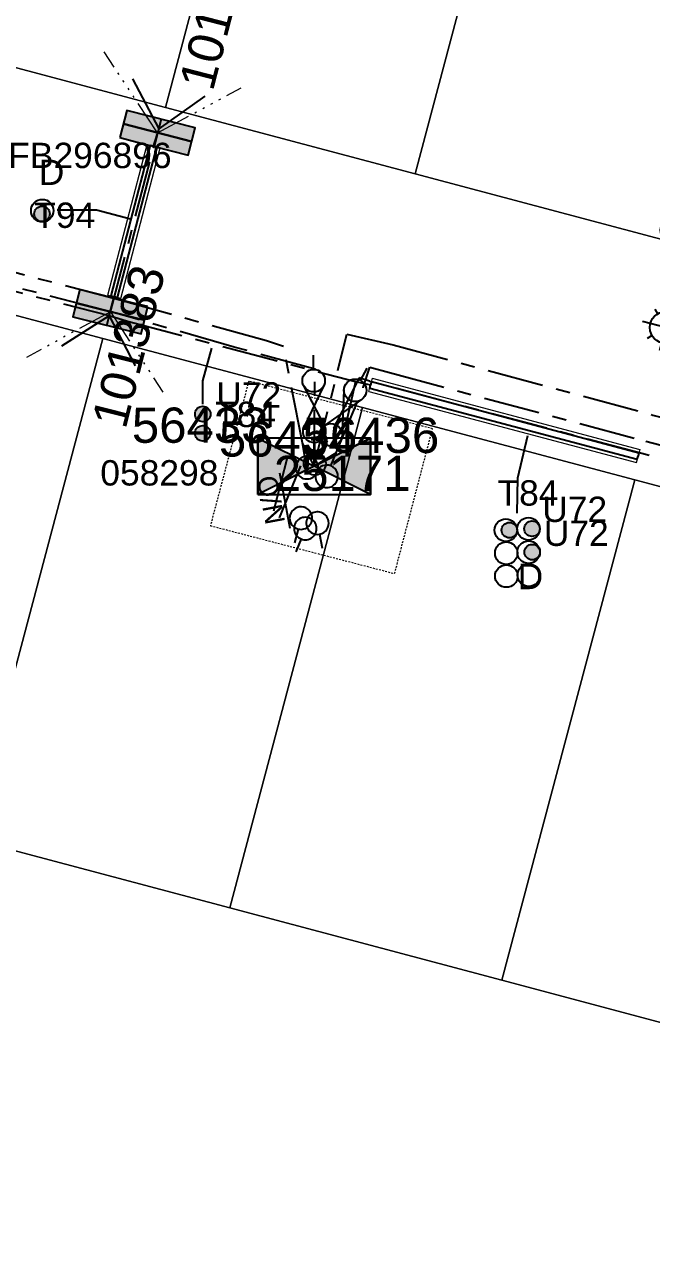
# Model space of a CAD drawing. Header units: metres. Extents: x 256054 to 262066, y 6173540 to 6179224.
# Drawn here: x 258598.5 to 258643, y 6174991.7 to 6175079.1 of the extents above; entities that cross this region are included whole.
import ezdxf
from ezdxf.enums import TextEntityAlignment as Align

# ---------------------------------------------------------------- set-up
doc = ezdxf.new("R2010")
doc.units = ezdxf.units.M
for name, pattern in [('Cable Exist UG', [7, 4, -1, 1, -1]), ('DASHED', [19.05, 12.7, -6.35]), ('HIDDEN2', [0.1875, 0.125, -0.0625]), ('PHANTOMX2', [5.6, 2.5, -0.5, 0.15, -0.5, 0.15, -0.5, 0.15, -0.5, 0.15, -0.5])]:
    doc.linetypes.add(name, pattern=pattern)
doc.layers.get('0').update_dxf_attribs({"color": 6})
for name, color, linetype, lineweight in [('_User Miscellaneous4', 191, 'Continuous', 13), ('Cadastre Land Parcels_SP_EXT', 96, 'Continuous', 15), ('Cadastre Other Property_SP_EXT', 96, 'DASHED', 15), ('Cadastre Roads_SP_EXT', 54, 'Continuous', 15), ('Mains_HV_EXT', 13, 'Continuous', 25), ('Mains_LV_EXT', 163, 'Continuous', 25), ('Services_SP_EXT', 42, 'PHANTOMX2', 20)]:
    doc.layers.add(name, color=color, linetype=linetype, lineweight=lineweight)
for name, color, linetype in [('Duct_SP_EXT', 40, 'Continuous'), ('Equip_HV_EXT', 7, 'Continuous'), ('Equip_LV_EXT', 7, 'Continuous'), ('Equip_SP_SL_EXT', 7, 'Continuous'), ('Sub_SP_EXT', 7, 'Continuous'), ('SupportsUG_SP_LV_EXT', 7, 'Continuous'), ('Trench_SP_EXT', 7, 'Continuous')]:
    doc.layers.add(name, color=color, linetype=linetype)
doc.styles.add('iecARIAL', font='arial.ttf', dxfattribs={"height": 2})
doc.styles.add('SL_LABEL', font='arial.ttf', dxfattribs={"height": 2})
doc.styles.get("Standard").update_dxf_attribs({"font": 'arial.ttf'})
doc.styles.add('SWITCH_LABEL', font='arial.ttf', dxfattribs={"height": 2})

# ---------------------------------------------------------------- blocks, each defined once
blk = doc.blocks.new('SUB_PADMOUNT_EXT')
at = {"ltscale": 10}
h = blk.add_hatch(color=256, dxfattribs=at)
h.dxf.hatch_style = 1
h.paths.add_polyline_path([(4, -2), (0, 0), (4, 2)])
h.paths.add_polyline_path([(-4, -2), (-4, 2), (0, 0)])
blk.add_line((4, 2), (-4, -2))
blk.add_lwpolyline([(-4, -2), (4, -2), (4, 2), (-4, 2)], close=True)
at = {"ltscale": 10, "flags": 128}
for points in [[(-4, -2), (-4, 2), (0, 0)], [(4, -2), (0, 0), (4, 2)]]:
    blk.add_lwpolyline(points, close=True, dxfattribs=at)
at = {"flags": 8}
blk.add_attdef('ASSET_NUM', text='', height=2.5, dxfattribs=at).set_placement((0, 5), align=Align.MIDDLE_CENTER)
for tag, flags, p in [('STREET_CODE', 9, (1.5, 0)), ('OPERATING_VOLTAGE', 9, (1.5, -0.4)), ('ORIENTATION', 9, (1.5, -0.6)), ('OWNED_BY', 9, (1.5, -0.8)), ('NO_PHASES', 9, (1.5, -0.2)), ('OPERATED_BY', 9, (1.5, -1)), ('SECONDARY_VOLTAGE', 9, (1.5, -1.6)), ('STATE', 9, (1.5, -1.8)), ('CONSTRUCTED_VOLTAGE', 9, (1.5, -1.4)), ('MAINTAINED_BY', 9, (1.5, -1.2)), ('SUBSTATION_TYPE', 9, (1.5, -2.2)), ('USAGE', 9, (1.5, -2.4)), ('PARENT', 9, (1.5, -2)), ('LEGEND', 9, (1.5, -2.6)), ('SUBURB', 9, (1.5, -2.8)), ('STREETNAME', 9, (1.5, -3)), ('LOCATION', 9, (1.5, -3.2)), ('NOTES', 9, (1.5, -3.4)), ('Z', 1, (1.5, -3.6))]:
    blk.add_attdef(tag, text='', height=0.2, dxfattribs=dict(flags=flags)).set_placement(p, align=Align.MIDDLE_LEFT)
blk = doc.blocks.new('PILLAR_EXT')
blk.add_hatch(color=256).paths.add_polyline_path([(-2.5, 1), (-2.5, -1), (2.5, -1), (2.5, 1)])
for p, q in [((0, 1), (0, -1)), ((-2.5, 0), (2.5, 0))]:
    blk.add_line(p, q)
at = {"ltscale": 10}
blk.add_line((2.5, 0), (-2.5, 0), dxfattribs=at)
blk.add_lwpolyline([(-2.5, -1), (-1.25, -1), (1.25, -1), (2.5, -1), (2.5, 1), (-2.5, 1)], close=True)
at = {"width": 0.9, "flags": 8}
blk.add_attdef('ASSET_NUM', text='', height=2, rotation=90, dxfattribs=at).set_placement((-2, 4), align=Align.MIDDLE_LEFT)
for tag, p, flags in [('OWNED_BY', (0, -0.2), 9), ('STATE', (0, -0.4), 9), ('SUPPORT_TYPE', (0, -0.6), 9), ('USAGE', (0, -0.8), 9), ('LEGEND', (0, -1), 9), ('STREETNAME', (0, -1.8), 9), ('LOCATION', (0, -1.2), 9), ('NOTES', (0, -1.4), 9), ('PARENT', (0, -1.6), 9), ('SUBURB', (0, -2), 1)]:
    blk.add_attdef(tag, p, '', height=0.2, dxfattribs=dict(flags=flags))
blk = doc.blocks.new('DUCT_EXT')
blk.add_circle((0, 0.8), 0.8)
at = {"flags": 1}
blk.add_attdef('Z', (0, 0), '', height=0.2, dxfattribs=at)
at = {"flags": 9}
for tag, p in [('DUCT_CODE', (0, 0)), ('XSECT_TYPE', (0, -0.2)), ('STATE', (0, -0.6)), ('FB_REFERENCE', (0, -0.4)), ('NOTES', (0, -0.8))]:
    blk.add_attdef(tag, text='', height=0.2, dxfattribs=at).set_placement(p, align=Align.MIDDLE_LEFT)
blk = doc.blocks.new('SL_LANTERN_EXT')
at = {"flags": 9}
for tag, p in [('LRATECODE', (-7.4, 0)), ('LOUTREACHVOCAB', (-7.2, 0)), ('LOUTREACH', (-7, 0)), ('LANTNUMBER', (-6.6, 0)), ('LNEW', (-6.4, 0)), ('LMASTVOCAB', (-6.2, 0)), ('LMAST', (-6, 0)), ('LLAMPVOCAB', (-5.8, 0)), ('LLAMP', (-5.6, 0)), ('LEXIST', (-5.4, 0)), ('LCHARGE3PERCENT', (-5.2, 0)), ('LCHARGE3', (-5, 0)), ('LCHARGE2PERCENT', (-4.8, 0)), ('LCHARGE2', (-4.6, 0)), ('LCHARGE1PERCENT', (-4.4, 0)), ('LCHARGE1', (-4.2, 0)), ('LCATEGORY', (-4, 0)), ('LBRACKETVOCAB', (-3.8, 0)), ('LBRACKET', (-3.6, 0)), ('LKINGHEIGHT', (-3.4, 0)), ('CREPLACE', (-3.2, 0)), ('CREMOVE', (-3, 0)), ('CNUMBER', (-2.8, 0)), ('CNEW', (-2.6, 0)), ('CEXIST', (-2.4, 0)), ('USAGE', (-2.2, 0)), ('STATE', (-2, 0)), ('OWNED_BY', (-1.8, 0)), ('ORIENTATION', (-1.6, 0)), ('OPERATING_VOLTAGE', (-1.4, 0)), ('NO_PHASES', (-1.2, 0)), ('LANTERN_TYPE', (-1, 0)), ('LANTERN_PURPOSE', (-0.8, 0)), ('CONTROL_TYPE', (-0.6, 0)), ('CONSTRUCTED_VOLTAGE', (-0.4, 0))]:
    blk.add_attdef(tag, text='', height=0.001, rotation=270, dxfattribs=at).set_placement(p, align=Align.MIDDLE_LEFT)
at = {"style": 'SL_LABEL', "flags": 9}
blk.add_attdef('STREET_CODE', text='', height=0.001, rotation=270, dxfattribs=at).set_placement((0.001, 0), align=Align.MIDDLE_LEFT)
at = {"flags": 1}
blk.add_attdef('Z', (0, 0), '', height=0.001, rotation=270, dxfattribs=at)
at = {"width": 0.9}
blk.add_attdef('LNUMBER', text='', height=1, dxfattribs=at).set_placement((7, -1), align=Align.MIDDLE_LEFT)
at = {"flags": 9}
for tag, p in [('LREMOVE', (0, -7.6)), ('LREPLACE', (0, -7.8)), ('LTYPE', (0, -8)), ('LTYPEVOCAB', (0, -8.2)), ('LEGEND', (0, -8.4)), ('SUBURB', (0, -8.6)), ('STREETNAME', (0, -8.8)), ('LOCATION', (0, -9)), ('NOTES', (0, -9.2)), ('MAINTAINED_BY', (0, -9.863))]:
    blk.add_attdef(tag, text='', height=0.001, dxfattribs=at).set_placement(p, align=Align.MIDDLE_LEFT)
blk.add_attdef('OPERATED_BY', (0, -9.607), '', height=0.001, dxfattribs=at)
blk.add_wipeout([(5.688, 0), (5.061, -1.061), (4, -1.688), (2.939, -1.061), (2.313, 0), (2.939, 1.061), (4, 1.687), (5.061, 1.061)])
for p, q in [((2.939, 1.061), (3.205, 0.795)), ((4, 1.687), (4, 0)), ((5.061, 1.061), (4.795, 0.795)), ((0, 0), (4, 0)), ((2.939, -1.061), (3.205, -0.795)), ((4, 0), (5.688, 0)), ((4, 0), (4, -1.688)), ((5.061, -1.061), (4.795, -0.795))]:
    blk.add_line(p, q)
blk.add_circle((4, 0), 1.125)
blk = doc.blocks.new('LV_UG_DFUSE_CLOSED_EXT')
for points in [[(1, 0), (0, 0)], [(5.04, 0.726), (2.156, -0.717)], [(5.049, -0.707), (2.156, 0.717)], [(6.2, 0.013), (7.2, 0.013)]]:
    blk.add_lwpolyline(points)
for centre in [(1.8, 0), (5.4, 0.011)]:
    blk.add_circle(centre, 0.8)
at = {"flags": 9}
for tag, p in [('ACTUAL_STATUS', (0, 0)), ('OPERATING_VOLTAGE', (0, -0.6)), ('ORIENTATION', (0, -0.8)), ('CONSTRUCTED_VOLTAGE', (0, -0.2)), ('NO_PHASES', (0, -0.4)), ('STATE', (0, -1)), ('SWITCH_TYPE', (0, -1.2)), ('USAGE', (0, -1.4)), ('NOTES', (0, -1.6))]:
    blk.add_attdef(tag, text='', height=0.2, dxfattribs=at).set_placement(p, align=Align.MIDDLE_LEFT)
at = {"flags": 1}
blk.add_attdef('Z', (0, 0), '', height=0.2, dxfattribs=at)
blk = doc.blocks.new('SWG_HOLEC_SU_NO_EXT')
blk.add_line((1.8, -2), (5.8, -2))
for points in [[(1, 0), (0, 0)], [(6.6, 0), (7.6, 0)]]:
    blk.add_lwpolyline(points)
for points in [[(1.8, -0.8, 1), (1.8, 0.8, 1)], [(5.8, -0.8, 1), (5.8, 0.8, 1)]]:
    blk.add_lwpolyline(points, format="xyb", close=True)
at = {"insert": (5.311, -3.639), "char_height": 1.4, "width": 3.88632, "attachment_point": 1, "rotation": 180}
blk.add_mtext('{\\fArial|b0|i0|c0|p34;N/O}', dxfattribs=at)
at = {"style": 'SWITCH_LABEL', "flags": 8}
blk.add_attdef('ASSET_NUM', text='', height=2.5, rotation=179.95437, dxfattribs=at).set_placement((-2.4, 0), align=Align.MIDDLE_LEFT)
at = {"flags": 1}
blk.add_attdef('Z', (0, 0), '', height=0.2, dxfattribs=at)
at = {"flags": 9}
for tag, p in [('ACTUAL_STATUS', (0, -0.4)), ('CONSTRUCTED_VOLTAGE', (0, -0.6)), ('NO_PHASES', (0, -0.8)), ('OPERATING_VOLTAGE', (0, -1)), ('ORIENTATION', (0, -1.2)), ('OWNED_BY', (0, -1.4)), ('STATE', (0, -1.8)), ('PARENT', (0, -1.6)), ('SWITCH_TYPE', (0, -2)), ('STREETNAME', (0, -2.6)), ('USAGE', (0, -2.2)), ('LOCATION', (0, -2.4)), ('SUBURB', (0, -2.8)), ('NOTES', (0, -3))]:
    blk.add_attdef(tag, text='', height=0.2, dxfattribs=at).set_placement(p, align=Align.MIDDLE_LEFT)
at = {"style": 'SWITCH_LABEL', "flags": 9}
blk.add_attdef('STREET_CODE', text='', height=0.2, dxfattribs=at).set_placement((0, -0.2), align=Align.MIDDLE_LEFT)
blk = doc.blocks.new('SWG_HOLEC_SU_EXT')
blk.add_line((1.8, -2), (5.8, -2))
for points in [[(1, 0), (0, 0)], [(6.6, 0), (7.6, 0)]]:
    blk.add_lwpolyline(points)
for points in [[(1.8, -0.8, 1), (1.8, 0.8, 1)], [(5.8, -0.8, 1), (5.8, 0.8, 1)]]:
    blk.add_lwpolyline(points, format="xyb", close=True)
at = {"style": 'SWITCH_LABEL', "flags": 8}
blk.add_attdef('ASSET_NUM', text='', height=2.5, rotation=179.95437, dxfattribs=at).set_placement((-2.4, 0), align=Align.MIDDLE_LEFT)
at = {"flags": 1}
blk.add_attdef('Z', (0, 0), '', height=0.2, dxfattribs=at)
at = {"flags": 9}
for tag, p in [('ACTUAL_STATUS', (0, -0.4)), ('CONSTRUCTED_VOLTAGE', (0, -0.6)), ('NO_PHASES', (0, -0.8)), ('OPERATING_VOLTAGE', (0, -1)), ('ORIENTATION', (0, -1.2)), ('OWNED_BY', (0, -1.4)), ('STATE', (0, -1.8)), ('PARENT', (0, -1.6)), ('SWITCH_TYPE', (0, -2)), ('STREETNAME', (0, -2.6)), ('USAGE', (0, -2.2)), ('LOCATION', (0, -2.4)), ('SUBURB', (0, -2.8)), ('NOTES', (0, -3))]:
    blk.add_attdef(tag, text='', height=0.2, dxfattribs=at).set_placement(p, align=Align.MIDDLE_LEFT)
at = {"style": 'SWITCH_LABEL', "flags": 9}
blk.add_attdef('STREET_CODE', text='', height=0.2, dxfattribs=at).set_placement((0, -0.2), align=Align.MIDDLE_LEFT)
blk = doc.blocks.new('CABLE_LARGE_EXT')
h = blk.add_hatch(color=256)
edge = h.paths.add_edge_path()
edge.add_arc((0, 0.55), 0.55, 0, 360)
blk.add_circle((0, 0.55), 0.55)
at = {"flags": 1}
blk.add_attdef('Z', (0, 0), '', height=0.2, dxfattribs=at)
at = {"flags": 9}
for tag, p in [('COND_CODE', (0, 0)), ('XSECT_SIZE', (0, -0.6)), ('STATE', (0, -0.4)), ('FB_REFERENCE', (0, -0.2)), ('NOTES', (0, -0.8))]:
    blk.add_attdef(tag, text='', height=0.2, dxfattribs=at).set_placement(p, align=Align.MIDDLE_LEFT)

msp = doc.modelspace()

# ---------------------------------------------------------------- linework, layer by layer
at = {"layer": '_User Miscellaneous4'}
for p, q in [((258604.42, 6175059.951), (258607.209, 6175070.643)), ((258605.349, 6175059.709), (258608.138, 6175070.401)), ((258607.209, 6175070.643), (258607.674, 6175070.522)), ((258608.138, 6175070.401), (258607.674, 6175070.522)), ((258604.42, 6175059.951), (258604.884, 6175059.83)), ((258605.349, 6175059.709), (258604.884, 6175059.83)), ((258622.958, 6175053.115), (258623.081, 6175053.579)), ((258623.204, 6175054.042), (258623.081, 6175053.579)), ((258623.204, 6175054.042), (258642.207, 6175048.992)), ((258622.958, 6175053.115), (258641.96, 6175048.064)), ((258641.96, 6175048.064), (258642.084, 6175048.528)), ((258642.207, 6175048.992), (258642.084, 6175048.528))]:
    msp.add_line(p, q, dxfattribs=at)
at = {"layer": 'Cadastre Land Parcels_SP_EXT', "linetype": 'Continuous'}
for points in [[(258617.947, 6175108.796), (258607.647, 6175111.524), (258598.38, 6175113.991), (258588.95, 6175078.468), (258608.517, 6175073.272), (258617.947, 6175108.796)], [(258631.264, 6175087.461), (258639.361, 6175103.108), (258638.172, 6175103.424), (258617.947, 6175108.796), (258608.517, 6175073.272), (258626.247, 6175068.563), (258631.264, 6175087.461)], [(258650.031, 6175080.218), (258659.156, 6175097.857), (258639.361, 6175103.108), (258631.264, 6175087.461), (258626.247, 6175068.563), (258645.572, 6175063.429), (258650.031, 6175080.218)], [(258604.058, 6175056.868), (258585.602, 6175061.77), (258576.172, 6175026.248), (258594.628, 6175021.347), (258604.058, 6175056.868)], [(258622.514, 6175051.967), (258604.058, 6175056.868), (258594.628, 6175021.347), (258613.084, 6175016.447), (258622.514, 6175051.967)], [(258689.014, 6174996.286), (258651.33, 6175006.292), (258632.41, 6175011.316), (258613.084, 6175016.447), (258594.628, 6175021.347), (258576.172, 6175026.248), (258570.481, 6175027.759), (258557.716, 6175031.148), (258539.136, 6175036.082), (258517.974, 6175041.701), (258496.334, 6175047.447), (258472.873, 6175053.677), (258449.709, 6174966.188), (258469.148, 6174961.027), (258488.586, 6174955.866), (258508.025, 6174950.705), (258512.444, 6174949.531), (258527.464, 6174945.544), (258546.903, 6174940.383), (258566.341, 6174935.221), (258585.78, 6174930.06), (258606.96, 6174924.436), (258665.864, 6174908.794), (258689.014, 6174996.286)], [(258641.84, 6175046.835), (258622.514, 6175051.967), (258613.084, 6175016.447), (258632.41, 6175011.316), (258641.84, 6175046.835)], [(258655.933, 6175023.69), (258660.729, 6175041.818), (258641.84, 6175046.835), (258632.41, 6175011.316), (258651.33, 6175006.292), (258655.933, 6175023.69)]]:
    msp.add_lwpolyline(points, close=True, dxfattribs=at)
at = {"layer": 'Cadastre Other Property_SP_EXT', "linetype": 'HIDDEN2'}
msp.add_lwpolyline([(258627.486, 6175050.463), (258614.43, 6175053.845), (258611.705, 6175043.584), (258624.791, 6175040.185), (258627.486, 6175050.463)], close=True, dxfattribs=at)
at = {"layer": 'Duct_SP_EXT'}
for p, q in [((258604.652, 6175059.891), (258607.442, 6175070.583)), ((258605.116, 6175059.769), (258607.906, 6175070.461)), ((258607.442, 6175070.583), (258607.674, 6175070.522)), ((258607.906, 6175070.461), (258607.674, 6175070.522)), ((258604.652, 6175059.891), (258604.884, 6175059.83)), ((258605.116, 6175059.769), (258604.884, 6175059.83)), ((258623.019, 6175053.347), (258623.081, 6175053.579)), ((258623.143, 6175053.811), (258623.081, 6175053.579)), ((258623.143, 6175053.811), (258642.145, 6175048.76)), ((258623.019, 6175053.347), (258642.022, 6175048.296)), ((258642.022, 6175048.296), (258642.084, 6175048.528)), ((258642.145, 6175048.76), (258642.084, 6175048.528))]:
    msp.add_line(p, q, dxfattribs=at)
for points in [[(258600.819, 6175065.991), (258603.626, 6175066.003), (258606.024, 6175065.374)], [(258611.176, 6175052.211), (258611.177, 6175053.868), (258611.799, 6175056.177)], [(258633.491, 6175044.473), (258633.544, 6175046.991), (258634.258, 6175049.992)]]:
    msp.add_lwpolyline(points, dxfattribs=at)
at = {"layer": 'Mains_HV_EXT', "linetype": 'Cable Exist UG'}
for points in [[(258619.069, 6175047.797), (258618.238, 6175049.466), (258616.904, 6175056.297), (258615.682, 6175056.694), (258615.682, 6175056.694), (258605.276, 6175059.586), (258586.36, 6175064.561)], [(258619.069, 6175047.797), (258620.651, 6175048.748), (258622.559, 6175053.391), (258623.04, 6175054.824), (258624.416, 6175054.454), (258624.416, 6175054.454), (258642.63, 6175049.581), (258661.489, 6175044.615), (258696.688, 6175035.216), (258699.969, 6175029.202), (258700.449, 6175027.729), (258700.449, 6175027.729), (258692.354, 6174997.094), (258692.824, 6174995.079)]]:
    msp.add_lwpolyline(points, dxfattribs=at)
at = {"layer": 'Mains_LV_EXT', "linetype": 'Cable Exist UG'}
for points in [[(258604.605, 6175058.772), (258607.954, 6175071.471)], [(258604.653, 6175058.76), (258604.19, 6175058.881), (258588.707, 6175062.861), (258587.855, 6175065.272), (258570.089, 6175069.908), (258567.675, 6175068.557)], [(258619.069, 6175047.797), (258619.138, 6175054.685), (258613.398, 6175056.258), (258613.398, 6175056.258), (258604.653, 6175058.76)], [(258661.234, 6175043.676), (258642.352, 6175048.698), (258642.352, 6175048.698), (258623.008, 6175053.831), (258622.262, 6175054.068), (258619.069, 6175047.797)]]:
    msp.add_lwpolyline(points, dxfattribs=at)
at = {"layer": 'Services_SP_EXT'}
for points in [[(258607.954, 6175071.471), (258604.152, 6175077.21)], [(258607.954, 6175071.471), (258613.885, 6175074.667)], [(258604.605, 6175058.772), (258598.645, 6175055.522)], [(258604.605, 6175058.772), (258608.328, 6175053.071)]]:
    msp.add_lwpolyline(points, dxfattribs=at)
at = {"layer": 'Trench_SP_EXT', "linetype": 'Cable Exist UG'}
for points in [[(258608.068, 6175071.761), (258605.98, 6175075.681)], [(258608.068, 6175071.761), (258611.745, 6175074.375)], [(258607.674, 6175070.522), (258608.068, 6175071.761)], [(258586.037, 6175063.332), (258587.719, 6175062.833), (258587.719, 6175062.833), (258604.525, 6175058.491)], [(258604.508, 6175058.474), (258604.884, 6175059.83)], [(258604.508, 6175058.474), (258600.72, 6175056.063)], [(258604.508, 6175058.474), (258606.556, 6175054.559)], [(258604.525, 6175058.491), (258605.819, 6175058.096), (258605.819, 6175058.096), (258622.015, 6175053.807), (258621.304, 6175050.67)], [(258622.015, 6175053.807), (258623.081, 6175053.579)]]:
    msp.add_lwpolyline(points, dxfattribs=at)

# ---------------------------------------------------------------- block references
at = {"layer": 'Duct_SP_EXT'}
for name, p in [('DUCT_EXT', (258599.767, 6175065.144)), ('CABLE_LARGE_EXT', (258599.749, 6175065.163)), ('CABLE_LARGE_EXT', (258611.164, 6175050.957)), ('CABLE_LARGE_EXT', (258611.159, 6175049.593))]:
    msp.add_blockref(name, p, dxfattribs=at)
at = {"layer": 'Duct_SP_EXT', "rotation": 90.07809605005141}
for name, p in [('DUCT_EXT', (258633.491, 6175043.267)), ('DUCT_EXT', (258635.097, 6175043.367)), ('CABLE_LARGE_EXT', (258635.097, 6175043.367)), ('CABLE_LARGE_EXT', (258633.491, 6175043.267)), ('DUCT_EXT', (258633.522, 6175041.639)), ('DUCT_EXT', (258635.109, 6175041.706)), ('CABLE_LARGE_EXT', (258635.109, 6175041.706)), ('DUCT_EXT', (258633.526, 6175040.009)), ('DUCT_EXT', (258635.119, 6175040.07))]:
    msp.add_blockref(name, p, dxfattribs=at)
at = {"layer": 'Equip_HV_EXT'}
ref = msp.add_blockref('SWG_HOLEC_SU_NO_EXT', (258618.238, 6175049.466), dxfattribs=dict(at, rotation=280.6849123431148))
ref.add_attrib('ASSET_NUM', '56433', dxfattribs={"layer": '0', "height": 2.5, "style": 'SWITCH_LABEL'}).set_placement((258615.839, 6175050.716), align=Align.MIDDLE_RIGHT)
ref = msp.add_blockref('SWG_HOLEC_SU_EXT', (258619.562, 6175049.74), dxfattribs=dict(at, rotation=255.7525872154012))
ref.add_attrib('ASSET_NUM', '56434', dxfattribs={"layer": '0', "height": 2.5, "style": 'SWITCH_LABEL'}).set_placement((258617.163, 6175050.99), align=Align.TOP_CENTER)
ref = msp.add_blockref('SWG_HOLEC_SU_EXT', (258620.651, 6175048.748), dxfattribs=dict(at, rotation=247.6915388862944))
ref.add_attrib('ASSET_NUM', '56436', dxfattribs={"layer": '0', "height": 2.5, "style": 'SWITCH_LABEL'}).set_placement((258618.252, 6175049.998), align=Align.MIDDLE_LEFT)
at = {"layer": 'Equip_LV_EXT'}
for p, rotation in [((258619.104, 6175048.477), 90.53644867785437), ((258619.391, 6175048.452), 61.19002809531492)]:
    msp.add_blockref('LV_UG_DFUSE_CLOSED_EXT', p, dxfattribs=dict(at, rotation=rotation))
at = {"layer": 'Sub_SP_EXT'}
ref = msp.add_blockref('SUB_PADMOUNT_EXT', (258619.069, 6175047.797), dxfattribs=at)
ref.add_attrib('ASSET_NUM', '25171', dxfattribs={"layer": '0', "height": 2.5}).set_placement((258621.069, 6175048.547), align=Align.TOP_CENTER)
at = {"layer": 'SupportsUG_SP_LV_EXT'}
ref = msp.add_blockref('PILLAR_EXT', (258607.954, 6175071.471), dxfattribs=dict(at, rotation=345.5511830603324))
ref.add_attrib('ASSET_NUM', '101383A', dxfattribs={"layer": '0', "height": 2.5, "rotation": 75.55118, "style": 'iecARIAL'}).set_placement((258609.454, 6175074.971), align=Align.TOP_LEFT)
ref = msp.add_blockref('PILLAR_EXT', (258604.605, 6175058.772), dxfattribs=dict(at, rotation=165.8332515797672))
ref.add_attrib('ASSET_NUM', '101383', dxfattribs={"layer": '0', "height": 2.5, "rotation": 75.83325, "style": 'iecARIAL'}).set_placement((258606.105, 6175062.272), align=Align.TOP_RIGHT)

# ---------------------------------------------------------------- texts
at = {"layer": 'Cadastre Other Property_SP_EXT'}
msp.add_text('058298', height=1.8, dxfattribs=at).set_placement((258603.888, 6175046.434))
at = {"layer": 'Duct_SP_EXT'}
for s, p in [('FB296896', (258597.35, 6175068.964)), ('D', (258599.518, 6175067.767)), ('T94', (258599.196, 6175064.72)), ('U72', (258612.119, 6175051.963)), ('T84', (258612.037, 6175050.583)), ('T84', (258632.096, 6175045.008)), ('U72', (258635.273, 6175043.845)), ('U72', (258635.385, 6175042.147)), ('D', (258633.526, 6175039.077))]:
    msp.add_text(s, height=1.8, dxfattribs=at).set_placement(p)

# ---------------------------------------------------------------- next in the draw order: block references
at = {"layer": 'Equip_SP_SL_EXT'}
ref = msp.add_blockref('SL_LANTERN_EXT', (258645.061, 6175061.517), dxfattribs=dict(at, rotation=255.157875473729))
ref.add_attrib('ASSET_NUM', '208491', dxfattribs={"layer": '0', "height": 2.5, "rotation": 75.15788, "style": 'iecARIAL'}).set_placement((258646.561, 6175063.017), align=Align.BOTTOM_LEFT)

# ---------------------------------------------------------------- next in the draw order: linework, layer by layer
at = {"layer": 'Cadastre Roads_SP_EXT', "linetype": 'Continuous'}
msp.add_lwpolyline([(258585.602, 6175061.77), (258604.058, 6175056.868), (258622.514, 6175051.967), (258641.84, 6175046.835), (258660.729, 6175041.818), (258694.548, 6175032.836), (258698.895, 6175049.266), (258665.077, 6175058.249), (258645.572, 6175063.429), (258626.247, 6175068.563), (258608.517, 6175073.272), (258608.517, 6175073.272), (258588.95, 6175078.468)], dxfattribs=at)
at = {"layer": 'Mains_HV_EXT', "linetype": 'Cable Exist UG'}
msp.add_lwpolyline([(258619.069, 6175047.797), (258621.398, 6175057.186), (258624.678, 6175056.415), (258624.678, 6175056.415), (258643.135, 6175051.436), (258662.004, 6175046.44), (258698.058, 6175036.936), (258701.307, 6175030.804), (258703.668, 6175039.902), (258703.668, 6175039.902), (258714.356, 6175080.035), (258714.733, 6175081.442), (258716.037, 6175082.302)], dxfattribs=at)

doc.saveas('drawing.dxf')
